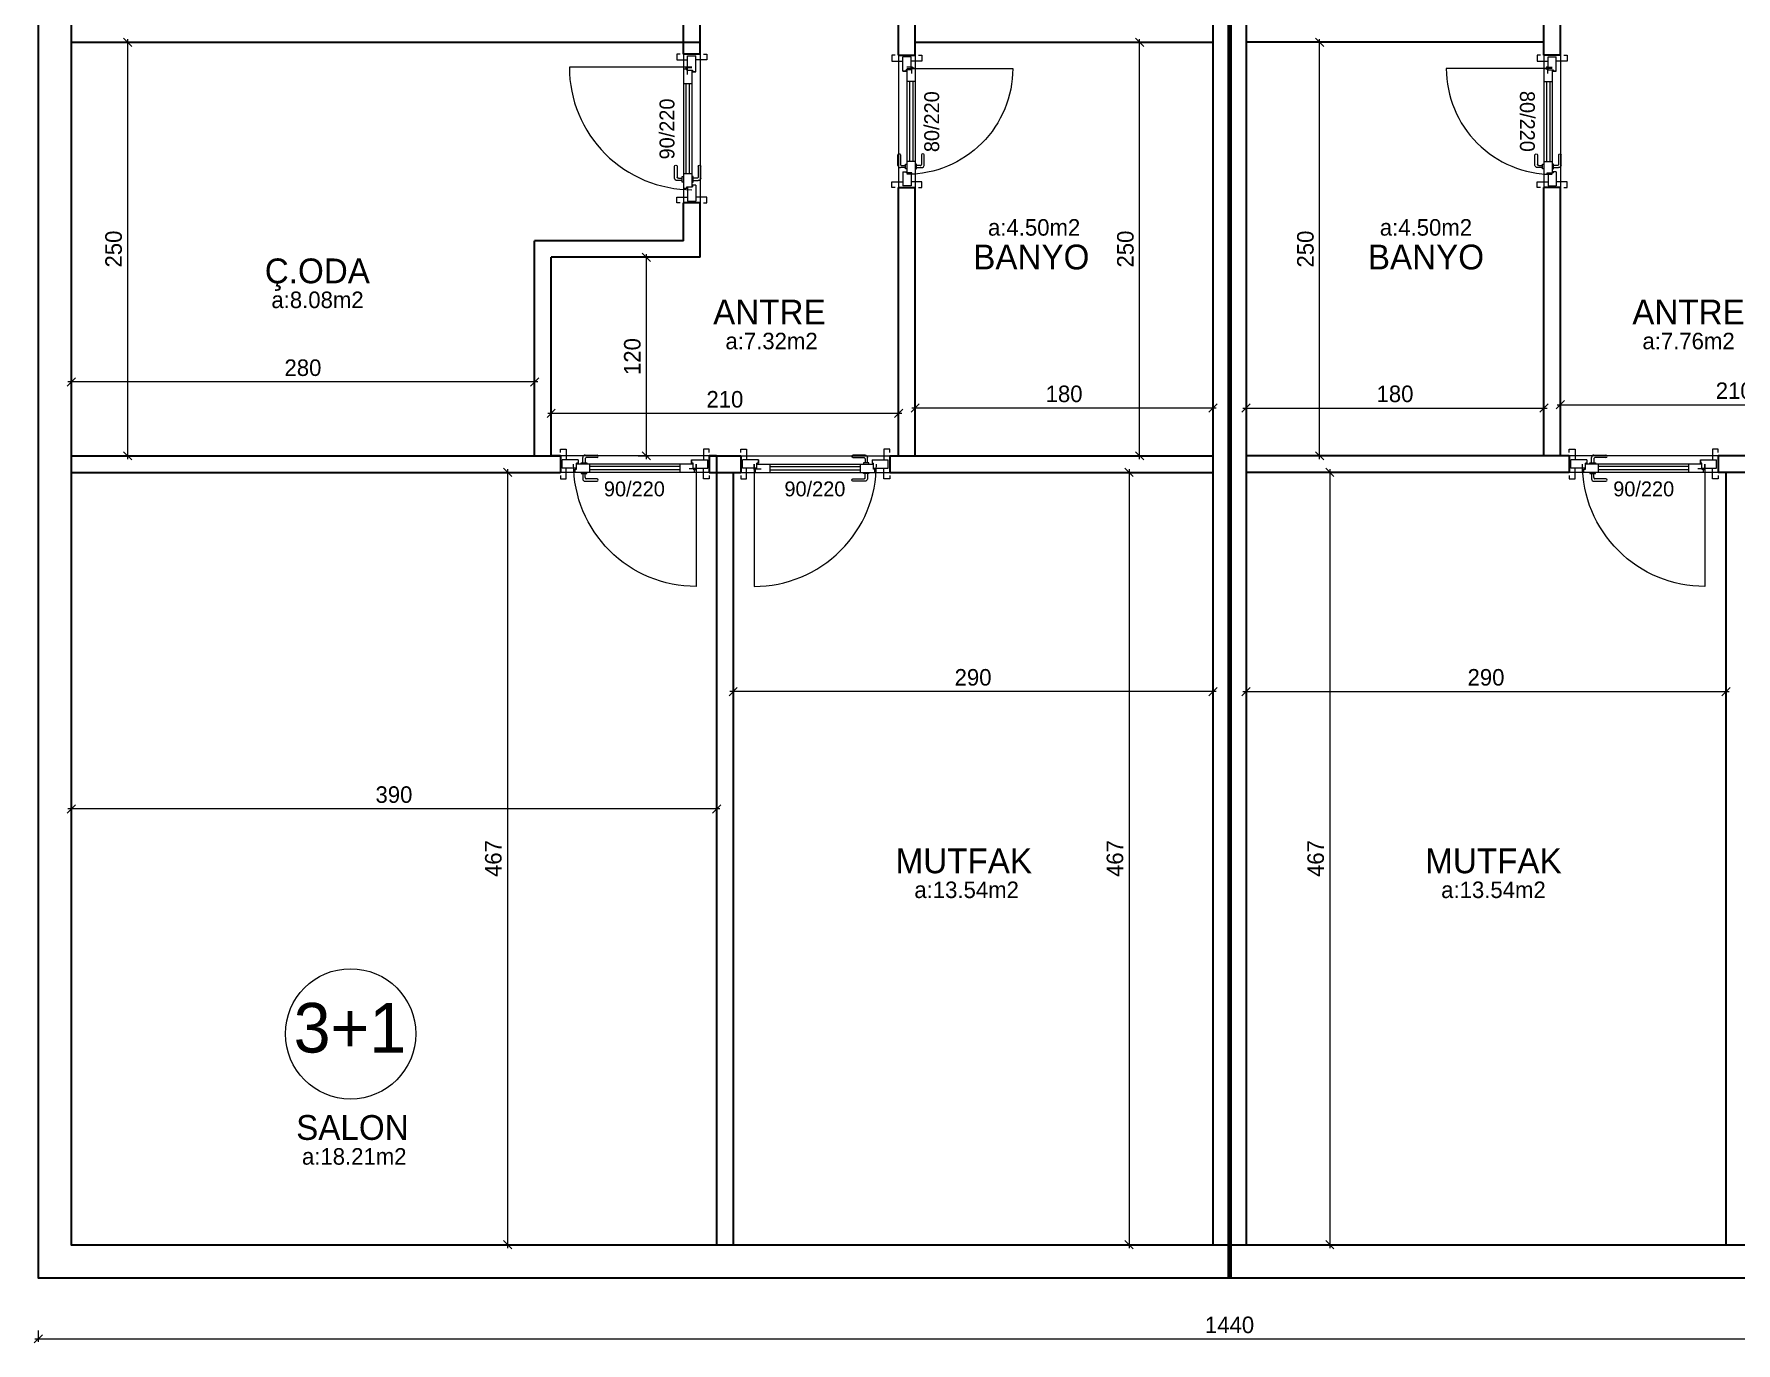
# Model space of a CAD drawing. Header units: centimetres. Extents: x 562865 to 1310255, y -148070 to 32737.
# Drawn here: x 591916 to 592945, y -5469 to -4677 of the extents above; entities that cross this region are included whole.
import ezdxf
from ezdxf.enums import TextEntityAlignment as Align

# ---------------------------------------------------------------- set-up
doc = ezdxf.new("R2010")
doc.units = ezdxf.units.CM
doc.header["$LTSCALE"] = 2.5
doc.layers.get('0').update_dxf_attribs({"color": 86})
for name, color, linetype in [('alan', 7, 'Continuous'), ('kapi-yazi', 7, 'Continuous'), ('mahal', 7, 'Continuous')]:
    doc.layers.add(name, color=color, linetype=linetype)
for name, color, linetype, lineweight in [('DUVAR', 4, 'Continuous', 30), ('duvar-kesim', 7, 'Continuous', 0), ('iç ölçü', 106, 'Continuous', 18), ('kapi', 9, 'Continuous', 0), ('kolon', 1, 'Continuous', 53)]:
    doc.layers.add(name, color=color, linetype=linetype, lineweight=lineweight)
doc.styles.add('PINAR', font='comic.ttf')
doc.dimstyles.new('TEMİZ ÖLÇÜ', dxfattribs={"dimtxt": 10, "dimasz": 5, "dimexe": 1.8, "dimexo": 0.625, "dimgap": 3, "dimtad": 1, "dimdec": 0, "dimrnd": 0.5, "dimzin": 1, "dimdsep": 46, "dimtxsty": 'PINAR', "dimblk": 'OBLIQUE', "dimcen": 0.9, "dimdle": 2, "dimclrd": 256, "dimclre": 256, "dimclrt": 7, "dimadec": 0, "dimazin": 0, "dimtfac": 1, "dimtdec": 0, "dimtofl": 0, "dimtmove": 2, "dimatfit": 2, "dimfxl": 10, "dimfxlon": 1, "dimlwd": -1, "dimlwe": -1, "dimarcsym": 0})

# ---------------------------------------------------------------- blocks, each defined once
blk = doc.blocks.new('fm-door1')
at = {"linetype": 'Continuous'}
for p, q in [((0, 25), (0, -25)), ((100, 25), (0, 25)), ((80, 32), (80, 0)), ((84, 28), (128, 28)), ((90, 50), (910, 50)), ((90, 50), (90, 30)), ((100, 30), (90, 30)), ((100, 30), (100, -5)), ((100, 30), (100, -5)), ((100, 0), (900, 0)), ((190, 50), (190, 0)), ((810, 50), (810, 0)), ((910, 30), (900, 30)), ((900, 30), (900, -5)), ((900, 25), (1000, 25)), ((910, 50), (910, 30)), ((1000, 25), (1000, -25)), ((110, -25), (0, -25)), ((100, -5), (110, -5)), ((110, -5), (100, -5)), ((110, -5), (110, -25)), ((110, -25), (110, -5)), ((890, -25), (890, -5)), ((890, -5), (900, -5)), ((890, -25), (1000, -25))]:
    blk.add_line(p, q, dxfattribs=at)
at = {"color": 8, "linetype": 'Continuous'}
for p, q in [((190, 35), (810, 35)), ((190, 15), (810, 15))]:
    blk.add_line(p, q, dxfattribs=at)
at = {"linetype": 'Continuous'}
for points in [[(858, 58), (858, 89, 0.414214), (842, 104), (759, 104, 1), (759, 89), (835, 89, -0.414214), (842, 81), (842, 58)], [(858, -8), (858, -39, -0.414214), (842, -54), (759, -54, -1), (759, -39), (835, -39, 0.414214), (842, -31), (842, -8)]]:
    blk.add_lwpolyline(points, format="xyb", dxfattribs=at)
for points in [[(869, 50), (869, 58), (831, 58), (831, 50)], [(869, 0), (869, -8), (831, -8), (831, 0)]]:
    blk.add_lwpolyline(points, dxfattribs=at)
blk.add_circle((84, 32), 4.26, dxfattribs=at)
blk = doc.blocks.new('_Oblique')
at = {"color": 0, "linetype": 'ByBlock', "lineweight": -2}
blk.add_line((-0.5, -0.5), (0.5, 0.5), dxfattribs=at)
blk = doc.blocks.new('*D274')
at = {"layer": 'Defpoints', "color": 0}
for p in [(592648.6, -5057.1), (592938.6, -5057.1), (592938.6, -5074.8)]:
    blk.add_point(p, dxfattribs=at)
at = {"layer": 'iç ölçü'}
for p, q in [((592648.6, -5069.8), (592648.6, -5076.6)), ((592938.6, -5069.8), (592938.6, -5076.6)), ((592646.6, -5074.8), (592940.6, -5074.8))]:
    blk.add_line(p, q, dxfattribs=at)
at = {"layer": 'iç ölçü', "linetype": 'ByBlock', "xscale": 5, "yscale": 5, "zscale": 5, "rotation": 180}
blk.add_blockref('_Oblique', (592648.6, -5074.8), dxfattribs=at)
at = {"layer": 'iç ölçü', "linetype": 'ByBlock', "xscale": 5, "yscale": 5, "zscale": 5}
blk.add_blockref('_Oblique', (592938.6, -5074.8), dxfattribs=at)
at = {"layer": 'iç ölçü', "color": 7, "insert": (592793.6, -5066.2), "char_height": 10, "attachment_point": 5, "style": 'PINAR'}
blk.add_mtext('290', dxfattribs=at)
blk = doc.blocks.new('*D275')
at = {"layer": 'Defpoints', "color": 0}
for p in [(592780.6, -4942.2), (592699.2, -5409.2), (592780.6, -5409.2)]:
    blk.add_point(p, dxfattribs=at)
at = {"layer": 'iç ölçü'}
for p, q in [((592704.2, -4942.2), (592697.4, -4942.2)), ((592699.2, -4940.2), (592699.2, -5411.2)), ((592704.2, -5409.2), (592697.4, -5409.2))]:
    blk.add_line(p, q, dxfattribs=at)
at = {"layer": 'iç ölçü', "linetype": 'ByBlock', "xscale": 5, "yscale": 5, "zscale": 5}
for p, rotation in [((592699.2, -4942.2), 90), ((592699.2, -5409.2), 270)]:
    blk.add_blockref('_Oblique', p, dxfattribs=dict(at, rotation=rotation))
at = {"layer": 'iç ölçü', "color": 7, "insert": (592690.7, -5175.7), "char_height": 10, "attachment_point": 5, "rotation": 90, "style": 'PINAR'}
blk.add_mtext('467', dxfattribs=at)
blk = doc.blocks.new('*D284')
at = {"layer": 'Defpoints', "color": 0}
for p in [(592683.4, -4682.2), (592693, -4682.2), (592683.4, -4932.2)]:
    blk.add_point(p, dxfattribs=at)
at = {"layer": 'iç ölçü'}
for p, q in [((592688, -4682.2), (592694.8, -4682.2)), ((592693, -4934.2), (592693, -4680.2)), ((592688, -4932.2), (592694.8, -4932.2))]:
    blk.add_line(p, q, dxfattribs=at)
at = {"layer": 'iç ölçü', "linetype": 'ByBlock', "xscale": 5, "yscale": 5, "zscale": 5}
for p, rotation in [((592693, -4682.2), 90), ((592693, -4932.2), 270)]:
    blk.add_blockref('_Oblique', p, dxfattribs=dict(at, rotation=rotation))
at = {"layer": 'iç ölçü', "color": 7, "insert": (592684.5, -4807.2), "char_height": 10, "attachment_point": 5, "rotation": 90, "style": 'PINAR'}
blk.add_mtext('250', dxfattribs=at)
blk = doc.blocks.new('*D285')
at = {"layer": 'Defpoints', "color": 0}
for p in [(592648.6, -4710.8), (592828.6, -4831.4), (592828.6, -4903.3)]:
    blk.add_point(p, dxfattribs=at)
at = {"layer": 'iç ölçü'}
for p, q in [((592646.6, -4903.3), (592830.6, -4903.3)), ((592648.6, -4898.3), (592648.6, -4905.1)), ((592828.6, -4898.3), (592828.6, -4905.1))]:
    blk.add_line(p, q, dxfattribs=at)
at = {"layer": 'iç ölçü', "linetype": 'ByBlock', "xscale": 5, "yscale": 5, "zscale": 5, "rotation": 180}
blk.add_blockref('_Oblique', (592648.6, -4903.3), dxfattribs=at)
at = {"layer": 'iç ölçü', "linetype": 'ByBlock', "xscale": 5, "yscale": 5, "zscale": 5}
blk.add_blockref('_Oblique', (592828.6, -4903.3), dxfattribs=at)
at = {"layer": 'iç ölçü', "color": 7, "insert": (592738.6, -4894.8), "char_height": 10, "attachment_point": 5, "style": 'PINAR'}
blk.add_mtext('180', dxfattribs=at)
blk = doc.blocks.new('*D232')
at = {"layer": 'Defpoints', "color": 0}
for p in [(592338.6, -5057.1), (592628.6, -5057.1), (592338.6, -5074.8)]:
    blk.add_point(p, dxfattribs=at)
at = {"layer": 'iç ölçü'}
for p, q in [((592338.6, -5069.8), (592338.6, -5076.6)), ((592628.6, -5069.8), (592628.6, -5076.6)), ((592630.6, -5074.8), (592336.6, -5074.8))]:
    blk.add_line(p, q, dxfattribs=at)
at = {"layer": 'iç ölçü', "linetype": 'ByBlock', "xscale": 5, "yscale": 5, "zscale": 5, "rotation": 180}
blk.add_blockref('_Oblique', (592338.6, -5074.8), dxfattribs=at)
at = {"layer": 'iç ölçü', "linetype": 'ByBlock', "xscale": 5, "yscale": 5, "zscale": 5}
blk.add_blockref('_Oblique', (592628.6, -5074.8), dxfattribs=at)
at = {"layer": 'iç ölçü', "color": 7, "insert": (592483.6, -5066.2), "char_height": 10, "attachment_point": 5, "style": 'PINAR'}
blk.add_mtext('290', dxfattribs=at)
blk = doc.blocks.new('*D233')
at = {"layer": 'Defpoints', "color": 0}
for p in [(592496.5, -4942.2), (592496.5, -5409.2), (592577.9, -5409.2)]:
    blk.add_point(p, dxfattribs=at)
at = {"layer": 'iç ölçü'}
for p, q in [((592572.9, -4942.2), (592579.7, -4942.2)), ((592577.9, -4940.2), (592577.9, -5411.2)), ((592572.9, -5409.2), (592579.7, -5409.2))]:
    blk.add_line(p, q, dxfattribs=at)
at = {"layer": 'iç ölçü', "linetype": 'ByBlock', "xscale": 5, "yscale": 5, "zscale": 5}
for p, rotation in [((592577.9, -4942.2), 90), ((592577.9, -5409.2), 270)]:
    blk.add_blockref('_Oblique', p, dxfattribs=dict(at, rotation=rotation))
at = {"layer": 'iç ölçü', "color": 7, "insert": (592569.4, -5175.7), "char_height": 10, "attachment_point": 5, "rotation": 90, "style": 'PINAR'}
blk.add_mtext('467', dxfattribs=at)
blk = doc.blocks.new('*D234')
at = {"layer": 'Defpoints', "color": 0}
for p in [(592156, -4942.2), (592156, -5409.2), (592202.3, -5409.2)]:
    blk.add_point(p, dxfattribs=at)
at = {"layer": 'iç ölçü'}
for p, q in [((592197.3, -4942.2), (592204.1, -4942.2)), ((592202.3, -4940.2), (592202.3, -5411.2)), ((592197.3, -5409.2), (592204.1, -5409.2))]:
    blk.add_line(p, q, dxfattribs=at)
at = {"layer": 'iç ölçü', "linetype": 'ByBlock', "xscale": 5, "yscale": 5, "zscale": 5}
for p, rotation in [((592202.3, -4942.2), 90), ((592202.3, -5409.2), 270)]:
    blk.add_blockref('_Oblique', p, dxfattribs=dict(at, rotation=rotation))
at = {"layer": 'iç ölçü', "color": 7, "insert": (592193.7, -5175.7), "char_height": 10, "attachment_point": 5, "rotation": 90, "style": 'PINAR'}
blk.add_mtext('467', dxfattribs=at)
blk = doc.blocks.new('*D235')
at = {"layer": 'Defpoints', "color": 0}
for p in [(591938.6, -5117.1), (592328.6, -5117.1), (591938.6, -5145.7)]:
    blk.add_point(p, dxfattribs=at)
at = {"layer": 'iç ölçü'}
for p, q in [((591938.6, -5140.7), (591938.6, -5147.5)), ((592328.6, -5140.7), (592328.6, -5147.5)), ((592330.6, -5145.7), (591936.6, -5145.7))]:
    blk.add_line(p, q, dxfattribs=at)
at = {"layer": 'iç ölçü', "linetype": 'ByBlock', "xscale": 5, "yscale": 5, "zscale": 5, "rotation": 180}
blk.add_blockref('_Oblique', (591938.6, -5145.7), dxfattribs=at)
at = {"layer": 'iç ölçü', "linetype": 'ByBlock', "xscale": 5, "yscale": 5, "zscale": 5}
blk.add_blockref('_Oblique', (592328.6, -5145.7), dxfattribs=at)
at = {"layer": 'iç ölçü', "color": 7, "insert": (592133.6, -5137.1), "char_height": 10, "attachment_point": 5, "style": 'PINAR'}
blk.add_mtext('390', dxfattribs=at)
blk = doc.blocks.new('*D236')
at = {"layer": 'Defpoints', "color": 0}
for p in [(591972.7, -4682.2), (591995.9, -4682.2), (591995.9, -4932.2)]:
    blk.add_point(p, dxfattribs=at)
at = {"layer": 'iç ölçü'}
for p, q in [((591977.7, -4682.2), (591970.9, -4682.2)), ((591972.7, -4934.2), (591972.7, -4680.2)), ((591977.7, -4932.2), (591970.9, -4932.2))]:
    blk.add_line(p, q, dxfattribs=at)
at = {"layer": 'iç ölçü', "linetype": 'ByBlock', "xscale": 5, "yscale": 5, "zscale": 5}
for p, rotation in [((591972.7, -4682.2), 90), ((591972.7, -4932.2), 270)]:
    blk.add_blockref('_Oblique', p, dxfattribs=dict(at, rotation=rotation))
at = {"layer": 'iç ölçü', "color": 7, "insert": (591964.2, -4807.2), "char_height": 10, "attachment_point": 5, "rotation": 90, "style": 'PINAR'}
blk.add_mtext('250', dxfattribs=at)
blk = doc.blocks.new('*D237')
at = {"layer": 'Defpoints', "color": 0}
for p in [(591938.6, -4828.7), (592218.6, -4828.7), (591938.6, -4887.5)]:
    blk.add_point(p, dxfattribs=at)
at = {"layer": 'iç ölçü'}
for p, q in [((591938.6, -4882.5), (591938.6, -4889.3)), ((592218.6, -4882.5), (592218.6, -4889.3)), ((592220.6, -4887.5), (591936.6, -4887.5))]:
    blk.add_line(p, q, dxfattribs=at)
at = {"layer": 'iç ölçü', "linetype": 'ByBlock', "xscale": 5, "yscale": 5, "zscale": 5, "rotation": 180}
blk.add_blockref('_Oblique', (591938.6, -4887.5), dxfattribs=at)
at = {"layer": 'iç ölçü', "linetype": 'ByBlock', "xscale": 5, "yscale": 5, "zscale": 5}
blk.add_blockref('_Oblique', (592218.6, -4887.5), dxfattribs=at)
at = {"layer": 'iç ölçü', "color": 7, "insert": (592078.6, -4879), "char_height": 10, "attachment_point": 5, "style": 'PINAR'}
blk.add_mtext('280', dxfattribs=at)
blk = doc.blocks.new('*D238')
at = {"layer": 'Defpoints', "color": 0}
for p in [(592584.2, -4682.2), (592593.8, -4682.2), (592593.8, -4932.2)]:
    blk.add_point(p, dxfattribs=at)
at = {"layer": 'iç ölçü'}
for p, q in [((592589.2, -4682.2), (592582.4, -4682.2)), ((592584.2, -4934.2), (592584.2, -4680.2)), ((592589.2, -4932.2), (592582.4, -4932.2))]:
    blk.add_line(p, q, dxfattribs=at)
at = {"layer": 'iç ölçü', "linetype": 'ByBlock', "xscale": 5, "yscale": 5, "zscale": 5}
for p, rotation in [((592584.2, -4682.2), 90), ((592584.2, -4932.2), 270)]:
    blk.add_blockref('_Oblique', p, dxfattribs=dict(at, rotation=rotation))
at = {"layer": 'iç ölçü', "color": 7, "insert": (592575.7, -4807.2), "char_height": 10, "attachment_point": 5, "rotation": 90, "style": 'PINAR'}
blk.add_mtext('250', dxfattribs=at)
blk = doc.blocks.new('*D239')
at = {"layer": 'Defpoints', "color": 0}
for p in [(592628.6, -4710.8), (592448.6, -4831.4), (592448.6, -4903.3)]:
    blk.add_point(p, dxfattribs=at)
at = {"layer": 'iç ölçü'}
for p, q in [((592630.6, -4903.3), (592446.6, -4903.3)), ((592448.6, -4898.3), (592448.6, -4905.1)), ((592628.6, -4898.3), (592628.6, -4905.1))]:
    blk.add_line(p, q, dxfattribs=at)
at = {"layer": 'iç ölçü', "linetype": 'ByBlock', "xscale": 5, "yscale": 5, "zscale": 5, "rotation": 180}
blk.add_blockref('_Oblique', (592448.6, -4903.3), dxfattribs=at)
at = {"layer": 'iç ölçü', "linetype": 'ByBlock', "xscale": 5, "yscale": 5, "zscale": 5}
blk.add_blockref('_Oblique', (592628.6, -4903.3), dxfattribs=at)
at = {"layer": 'iç ölçü', "color": 7, "insert": (592538.6, -4894.8), "char_height": 10, "attachment_point": 5, "style": 'PINAR'}
blk.add_mtext('180', dxfattribs=at)
blk = doc.blocks.new('*D260')
at = {"layer": 'Defpoints', "color": 0}
for p in [(592273.6, -4812.2), (592273.6, -4932.2), (592286.1, -4932.2)]:
    blk.add_point(p, dxfattribs=at)
at = {"layer": 'iç ölçü'}
for p, q in [((592281.1, -4812.2), (592287.9, -4812.2)), ((592286.1, -4810.2), (592286.1, -4934.2)), ((592281.1, -4932.2), (592287.9, -4932.2))]:
    blk.add_line(p, q, dxfattribs=at)
at = {"layer": 'iç ölçü', "linetype": 'ByBlock', "xscale": 5, "yscale": 5, "zscale": 5}
for p, rotation in [((592286.1, -4812.2), 90), ((592286.1, -4932.2), 270)]:
    blk.add_blockref('_Oblique', p, dxfattribs=dict(at, rotation=rotation))
at = {"layer": 'iç ölçü', "color": 7, "insert": (592277.7, -4872.2), "char_height": 10, "attachment_point": 5, "rotation": 90, "style": 'PINAR'}
blk.add_mtext('120', dxfattribs=at)
blk = doc.blocks.new('*D261')
at = {"layer": 'Defpoints', "color": 0}
for p in [(592228.6, -4846.2), (592438.6, -4846.2), (592438.6, -4906.5)]:
    blk.add_point(p, dxfattribs=at)
at = {"layer": 'iç ölçü'}
for p, q in [((592228.6, -4901.5), (592228.6, -4908.3)), ((592438.6, -4901.5), (592438.6, -4908.3)), ((592226.6, -4906.5), (592440.6, -4906.5))]:
    blk.add_line(p, q, dxfattribs=at)
at = {"layer": 'iç ölçü', "linetype": 'ByBlock', "xscale": 5, "yscale": 5, "zscale": 5, "rotation": 180}
blk.add_blockref('_Oblique', (592228.6, -4906.5), dxfattribs=at)
at = {"layer": 'iç ölçü', "linetype": 'ByBlock', "xscale": 5, "yscale": 5, "zscale": 5}
blk.add_blockref('_Oblique', (592438.6, -4906.5), dxfattribs=at)
at = {"layer": 'iç ölçü', "color": 7, "insert": (592333.6, -4898.1), "char_height": 10, "attachment_point": 5, "style": 'PINAR'}
blk.add_mtext('210', dxfattribs=at)
blk = doc.blocks.new('*D262')
at = {"layer": 'Defpoints', "color": 0}
for p in [(593048.6, -4901.3), (592838.6, -4906.5), (593048.6, -4906.5)]:
    blk.add_point(p, dxfattribs=at)
at = {"layer": 'iç ölçü'}
for p, q in [((592836.6, -4901.3), (593050.6, -4901.3)), ((592838.6, -4905.9), (592838.6, -4899.5)), ((593048.6, -4905.9), (593048.6, -4899.5))]:
    blk.add_line(p, q, dxfattribs=at)
at = {"layer": 'iç ölçü', "linetype": 'ByBlock', "xscale": 5, "yscale": 5, "zscale": 5, "rotation": 180}
blk.add_blockref('_Oblique', (592838.6, -4901.3), dxfattribs=at)
at = {"layer": 'iç ölçü', "linetype": 'ByBlock', "xscale": 5, "yscale": 5, "zscale": 5}
blk.add_blockref('_Oblique', (593048.6, -4901.3), dxfattribs=at)
at = {"layer": 'iç ölçü', "color": 7, "insert": (592943.6, -4892.9), "char_height": 10, "attachment_point": 5, "style": 'PINAR'}
blk.add_mtext('210', dxfattribs=at)
blk = doc.blocks.new('*D596')
at = {"layer": 'Defpoints', "color": 0}
for p in [(591918.6, -5429.2), (593358.6, -5429.2), (593358.6, -5466.1)]:
    blk.add_point(p, dxfattribs=at)
at = {"layer": 'iç ölçü'}
for p, q in [((591918.6, -5461.1), (591918.6, -5467.9)), ((593358.6, -5461.1), (593358.6, -5467.9)), ((591916.6, -5466.1), (593360.6, -5466.1))]:
    blk.add_line(p, q, dxfattribs=at)
at = {"layer": 'iç ölçü', "linetype": 'ByBlock', "xscale": 5, "yscale": 5, "zscale": 5, "rotation": 180}
blk.add_blockref('_Oblique', (591918.6, -5466.1), dxfattribs=at)
at = {"layer": 'iç ölçü', "linetype": 'ByBlock', "xscale": 5, "yscale": 5, "zscale": 5}
blk.add_blockref('_Oblique', (593358.6, -5466.1), dxfattribs=at)
at = {"layer": 'iç ölçü', "color": 7, "insert": (592638.6, -5457.7), "char_height": 10, "attachment_point": 5, "style": 'PINAR'}
blk.add_mtext('1440', dxfattribs=at)

msp = doc.modelspace()

# ---------------------------------------------------------------- linework, layer by layer
at = {"layer": 'DUVAR'}
for p, q in [((592628.6, -4562.2), (592628.6, -5409.2)), ((592648.6, -4562.2), (592648.6, -5409.2)), ((592308.6, -4689.3), (592308.6, -4662.2)), ((592318.6, -4689.3), (592318.6, -4662.2)), ((592438.6, -4690), (592438.6, -4665.6)), ((592448.6, -4690), (592448.6, -4665.6)), ((592828.6, -4690), (592828.6, -4665.6)), ((592838.6, -4690), (592838.6, -4665.6)), ((591938.6, -4682.2), (592318.6, -4682.2)), ((592318.6, -4689.3), (592308.6, -4689.3)), ((592438.6, -4690), (592448.6, -4690)), ((592448.6, -4682.2), (592628.6, -4682.2)), ((592828.6, -4682.2), (592648.6, -4682.2)), ((592838.6, -4690), (592828.6, -4690)), ((592438.6, -4932.2), (592438.6, -4770)), ((592438.6, -4770), (592448.6, -4770)), ((592448.6, -4932.2), (592448.6, -4770)), ((592828.6, -4932.2), (592828.6, -4770)), ((592838.6, -4770), (592828.6, -4770)), ((592838.6, -4932.2), (592838.6, -4770)), ((592308.6, -4802.2), (592308.6, -4779.3)), ((592318.6, -4779.3), (592308.6, -4779.3)), ((592318.6, -4812.2), (592318.6, -4779.3)), ((592218.6, -4932.2), (592218.6, -4802.2)), ((592308.6, -4802.2), (592218.6, -4802.2)), ((592228.6, -4932.2), (592228.6, -4812.2)), ((592318.6, -4812.2), (592228.6, -4812.2)), ((591938.6, -4932.2), (592234.2, -4932.2)), ((592234.2, -4932.2), (592228.6, -4932.2)), ((592234.2, -4932.2), (592234.2, -4942.2)), ((592324.2, -4932.2), (592343.2, -4932.2)), ((592328.6, -4932.2), (592324.2, -4932.2)), ((592324.2, -4932.2), (592324.2, -4942.2)), ((592328.6, -4932.2), (592328.6, -5409.2)), ((592343.2, -4932.2), (592343.2, -4942.2)), ((592433.2, -4932.2), (592628.6, -4932.2)), ((592433.2, -4932.2), (592433.2, -4942.2)), ((592843.9, -4932.2), (592648.6, -4932.2)), ((592843.9, -4932.2), (592843.9, -4942.2)), ((592953, -4932.2), (592933.9, -4932.2)), ((592933.9, -4932.2), (592933.9, -4942.2)), ((591938.6, -4942.2), (592234.2, -4942.2)), ((592324.2, -4942.2), (592343.2, -4942.2)), ((592338.6, -4942.2), (592338.6, -5409.2)), ((592433.2, -4942.2), (592628.6, -4942.2)), ((592843.9, -4942.2), (592648.6, -4942.2)), ((592953, -4942.2), (592933.9, -4942.2)), ((592938.6, -4942.2), (592938.6, -5409.2))]:
    msp.add_line(p, q, dxfattribs=at)
for points in [[(591918.6, -4142.2), (591918.6, -5429.2), (593358.6, -5429.2), (593358.6, -3155.2), (591918.6, -3155.2), (591918.6, -3992.2)], [(591938.6, -4162.2), (591938.6, -5409.2), (593338.6, -5409.2), (593338.6, -3175.2), (591938.6, -3175.2), (591938.6, -3972.2)]]:
    msp.add_lwpolyline(points, dxfattribs=at)
at = {"layer": 'duvar-kesim'}
for p, q in [((592308.6, -4689.3), (592308.6, -4779.3)), ((592318.6, -4689.3), (592318.6, -4779.3)), ((592438.6, -4690), (592438.6, -4770)), ((592448.6, -4690), (592448.6, -4770)), ((592828.6, -4690), (592828.6, -4770)), ((592838.6, -4690), (592838.6, -4770)), ((592324.2, -4932.2), (592234.2, -4932.2)), ((592343.2, -4932.2), (592433.2, -4932.2)), ((592933.9, -4932.2), (592843.9, -4932.2)), ((592324.2, -4942.2), (592234.2, -4942.2)), ((592343.2, -4942.2), (592433.2, -4942.2)), ((592933.9, -4942.2), (592843.9, -4942.2))]:
    msp.add_line(p, q, dxfattribs=at)
at = {"layer": 'iç ölçü'}
msp.add_lwpolyline([(591918.6, -3982.2), (591918.6, -3155.2), (593358.6, -3155.2), (593358.6, -5429.2), (591918.6, -5429.2), (591918.6, -4152.2)], dxfattribs=at)
msp.add_circle((592107.4, -5281.7), 39.4, dxfattribs=at)
at = {"layer": 'kapi'}
for points in [[(592306.6, -4689.3), (592304.6, -4689.3), (592304.6, -4692.8), (592311.1, -4692.8)], [(592320.6, -4689.3), (592322.6, -4689.3), (592322.6, -4692.8), (592316.1, -4692.8)], [(592436.6, -4690), (592434.6, -4690), (592434.6, -4693.5), (592441.1, -4693.5)], [(592450.6, -4690), (592452.6, -4690), (592452.6, -4693.5), (592446.1, -4693.5)], [(592826.6, -4690), (592824.6, -4690), (592824.6, -4693.5), (592831.1, -4693.5)], [(592840.6, -4690), (592842.6, -4690), (592842.6, -4693.5), (592836.1, -4693.5)], [(592436.6, -4770), (592434.6, -4770), (592434.6, -4766.5), (592441.1, -4766.5)], [(592450.6, -4770), (592452.6, -4770), (592452.6, -4766.5), (592446.1, -4766.5)], [(592826.6, -4770), (592824.6, -4770), (592824.6, -4766.5), (592831.1, -4766.5)], [(592840.6, -4770), (592842.6, -4770), (592842.6, -4766.5), (592836.1, -4766.5)], [(592306.6, -4779.3), (592304.6, -4779.3), (592304.6, -4775.8), (592311.1, -4775.8)], [(592320.6, -4779.3), (592322.6, -4779.3), (592322.6, -4775.8), (592316.1, -4775.8)], [(592234.2, -4930.2), (592234.2, -4928.2), (592237.7, -4928.2), (592237.7, -4934.7)], [(592324.2, -4930.2), (592324.2, -4928.2), (592320.7, -4928.2), (592320.7, -4934.7)], [(592343.2, -4930.2), (592343.2, -4928.2), (592346.7, -4928.2), (592346.7, -4934.7)], [(592433.2, -4930.2), (592433.2, -4928.2), (592429.7, -4928.2), (592429.7, -4934.7)], [(592843.9, -4930.2), (592843.9, -4928.2), (592847.4, -4928.2), (592847.4, -4934.7)], [(592933.9, -4930.2), (592933.9, -4928.2), (592930.4, -4928.2), (592930.4, -4934.7)], [(592234.2, -4944.2), (592234.2, -4946.2), (592237.7, -4946.2), (592237.7, -4939.7)], [(592324.2, -4944.2), (592324.2, -4946.2), (592320.7, -4946.2), (592320.7, -4939.7)], [(592343.2, -4944.2), (592343.2, -4946.2), (592346.7, -4946.2), (592346.7, -4939.7)], [(592433.2, -4944.2), (592433.2, -4946.2), (592429.7, -4946.2), (592429.7, -4939.7)], [(592843.9, -4944.2), (592843.9, -4946.2), (592847.4, -4946.2), (592847.4, -4939.7)], [(592933.9, -4944.2), (592933.9, -4946.2), (592930.4, -4946.2), (592930.4, -4939.7)]]:
    msp.add_lwpolyline(points, dxfattribs=at)
for points in [[(592313.6, -4697.3), (592239.6, -4697.3, 0.414214), (592313.6, -4771.3, 0.414214)], [(592443.6, -4698), (592507.6, -4698, -0.414214), (592443.6, -4762, -0.414214)], [(592833.6, -4698), (592769.6, -4698, 0.414214), (592833.6, -4762, 0.414214)], [(592316.2, -4937.2), (592316.2, -5011.2, -0.414214), (592242.2, -4937.2, -0.414214)], [(592351.2, -4937.2), (592351.2, -5011.2, 0.414214), (592425.2, -4937.2, 0.414214)], [(592925.9, -4937.2), (592925.9, -5011.2, -0.414214), (592851.9, -4937.2, -0.414214)]]:
    msp.add_lwpolyline(points, format="xyb", dxfattribs=at)
at = {"layer": 'kolon', "color": 6, "lineweight": 140}
msp.add_line((592638.6, -4552.2), (592638.6, -5429.2), dxfattribs=at)

# ---------------------------------------------------------------- block references
at = {"layer": 'kapi'}
for p, xscale, yscale, zscale, rotation in [((592313.6, -4690.3), -0.08800000000021961, 0.09999999999990905, 0.08799999999999991, 89.99995527996704), ((592443.6, -4691), -0.07799999999997453, -0.09999999999990905, 0.07800000000000011, 90), ((592833.6, -4691), 0.07799999999997453, -0.09999999999990905, 0.07800000000000011, 270), ((592344.2, -4937.2), -0.08799999998882413, 0.09999999999990905, 0.08800000000000001, 180), ((592932.9, -4937.2), 0.08800000000000001, 0.09999999999990905, 0.08800000000000001, 180)]:
    msp.add_blockref('fm-door1', p, dxfattribs=dict(at, xscale=xscale, yscale=yscale, zscale=zscale, rotation=rotation))
at = {"layer": 'kapi', "xscale": -0.08799999998882413, "yscale": -0.09999999999990905, "zscale": 0.08800000000000001}
msp.add_blockref('fm-door1', (592323.2, -4937.2), dxfattribs=at)

# ---------------------------------------------------------------- texts
at = {"layer": 'alan', "style": 'PINAR'}
for s, p in [('a:4.50m2', (592520.5, -4799.1)), ('a:4.50m2', (592757.3, -4799.1)), ('a:8.08m2', (592087.4, -4842.9)), ('a:7.32m2', (592361.8, -4867.8)), ('a:7.76m2', (592916, -4867.8)), ('a:13.54m2', (592479.7, -5199.6)), ('a:13.54m2', (592798.1, -5199.6)), ('a:18.21m2', (592109.6, -5360.8))]:
    msp.add_text(s, height=10, dxfattribs=at).set_placement(p, align=Align.CENTER)
at = {"layer": 'kapi-yazi', "style": 'PINAR'}
for s, rotation, p in [('90/220', 90, (592298.6, -4734.6)), ('80/220', 90, (592458.6, -4730.2)), ('80/220', 270, (592818.6, -4730)), ('90/220', 360, (592388, -4952.2)), ('90/220', 0, (592888.9, -4952.2))]:
    msp.add_text(s, height=9, rotation=rotation, dxfattribs=at).set_placement(p, align=Align.MIDDLE_CENTER)
msp.add_text('90/220', height=9, dxfattribs=at).set_placement((592278.9, -4952.2), align=Align.MIDDLE_CENTER)
at = {"layer": 'mahal', "style": 'PINAR'}
for s, height, p in [('Ç.ODA', 15, (592087.3, -4827.9)), ('BANYO', 15, (592518.8, -4819.5)), ('BANYO', 15, (592757.3, -4819.5)), ('ANTRE', 15, (592360.5, -4852.8)), ('ANTRE', 15, (592916, -4852.8)), ('MUTFAK', 15, (592478, -5184.6)), ('MUTFAK', 15, (592798.1, -5184.6)), ('3+1', 30, (592107, -5293)), ('SALON', 15, (592108.5, -5345.8))]:
    msp.add_text(s, height=height, dxfattribs=at).set_placement(p, align=Align.CENTER)

# ---------------------------------------------------------------- dimensions: what is measured, and where the dimension line sits
at = {"layer": 'iç ölçü'}
for base, p1, p2, angle, picture, middle in [((591972.7, -4682.2), (591995.9, -4932.2), (591995.9, -4682.2), 90, '*D236', (591964.2, -4807.2)), ((592584.2, -4682.2), (592593.8, -4932.2), (592593.8, -4682.2), 90, '*D238', (592575.7, -4807.2)), ((592693, -4682.2), (592683.4, -4932.2), (592683.4, -4682.2), 90, '*D284', (592684.5, -4807.2)), ((592448.6, -4903.3), (592628.6, -4710.8), (592448.6, -4831.4), 180, '*D239', (592538.6, -4894.8)), ((592286.1, -4932.2), (592273.6, -4812.2), (592273.6, -4932.2), 90, '*D260', (592277.7, -4872.2)), ((591938.6, -4887.5), (592218.6, -4828.7), (591938.6, -4828.7), 180, '*D237', (592078.6, -4879)), ((592202.3, -5409.2), (592156, -4942.2), (592156, -5409.2), 90, '*D234', (592193.7, -5175.7)), ((592577.9, -5409.2), (592496.5, -4942.2), (592496.5, -5409.2), 90, '*D233', (592569.4, -5175.7)), ((592699.2, -5409.2), (592780.6, -4942.2), (592780.6, -5409.2), 90, '*D275', (592690.7, -5175.7)), ((592338.6, -5074.8), (592628.6, -5057.1), (592338.6, -5057.1), 180, '*D232', (592483.6, -5066.2)), ((591938.6, -5145.7), (592328.6, -5117.1), (591938.6, -5117.1), 180, '*D235', (592133.6, -5137.1))]:
    dim = msp.add_linear_dim(base=base, p1=p1, p2=p2, angle=angle, dimstyle='TEMİZ ÖLÇÜ', override={"dimfxl": 5, "dimarcsym": 1}, dxfattribs=at)
    dim.commit()
    dim.dimension.update_dxf_attribs({"geometry": picture, "text_midpoint": middle})
for base, p1, p2, picture, middle in [((592828.6, -4903.3), (592648.6, -4710.8), (592828.6, -4831.4), '*D285', (592738.6, -4894.8)), ((592438.6, -4906.5), (592228.6, -4846.2), (592438.6, -4846.2), '*D261', (592333.6, -4898.1)), ((593048.6, -4901.3), (592838.6, -4906.5), (593048.6, -4906.5), '*D262', (592943.6, -4892.9)), ((592938.6, -5074.8), (592648.6, -5057.1), (592938.6, -5057.1), '*D274', (592793.6, -5066.2)), ((593358.6, -5466.1), (591918.6, -5429.2), (593358.6, -5429.2), '*D596', (592638.6, -5457.7))]:
    dim = msp.add_linear_dim(base=base, p1=p1, p2=p2, dimstyle='TEMİZ ÖLÇÜ', override={"dimfxl": 5, "dimarcsym": 1}, dxfattribs=at)
    dim.commit()
    dim.dimension.update_dxf_attribs({"geometry": picture, "text_midpoint": middle})

doc.saveas('drawing.dxf')
